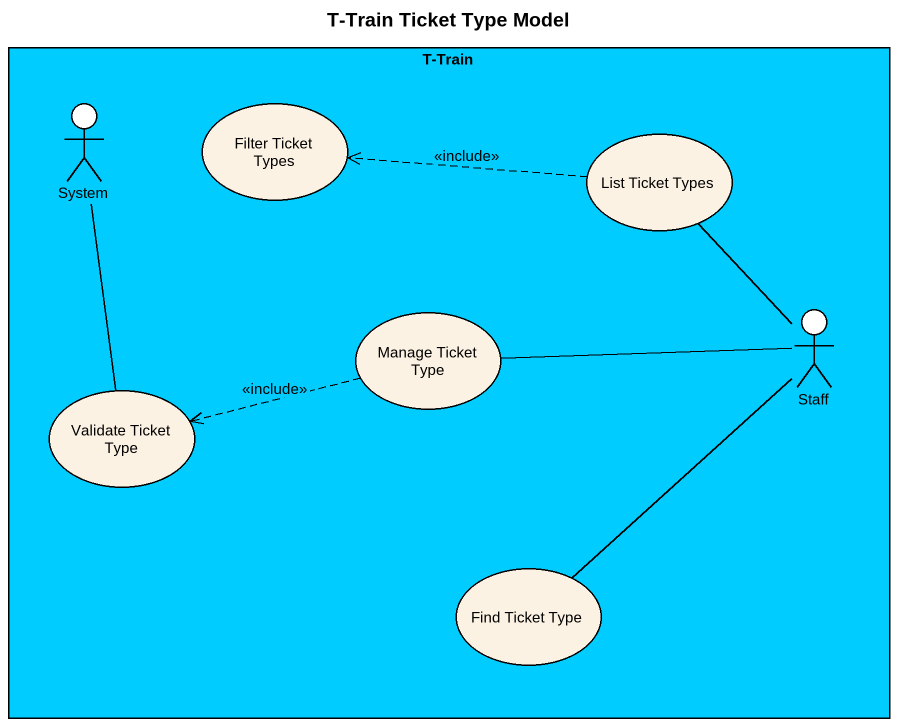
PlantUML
@startuml
title T-Train Ticket Type Model
rectangle "T-Train" as T_Train #00CCFF {
  actor System
  usecase "Filter Ticket Types" as Filter_Ticket_Types
  usecase "List Ticket Types" as List_Ticket_Types
  usecase "Manage Ticket Type" as Manage_Ticket_Type
  actor Staff
  usecase "Validate Ticket Type" as Validate_Ticket_Type
  usecase "Find Ticket Type" as Find_Ticket_Type
}
System -- Validate_Ticket_Type
List_Ticket_Types .left.> Filter_Ticket_Types : <<include>>
Manage_Ticket_Type .left.> Validate_Ticket_Type : <<include>>
Staff -up- List_Ticket_Types
Staff -left- Manage_Ticket_Type
Staff -- Find_Ticket_Type
@enduml
